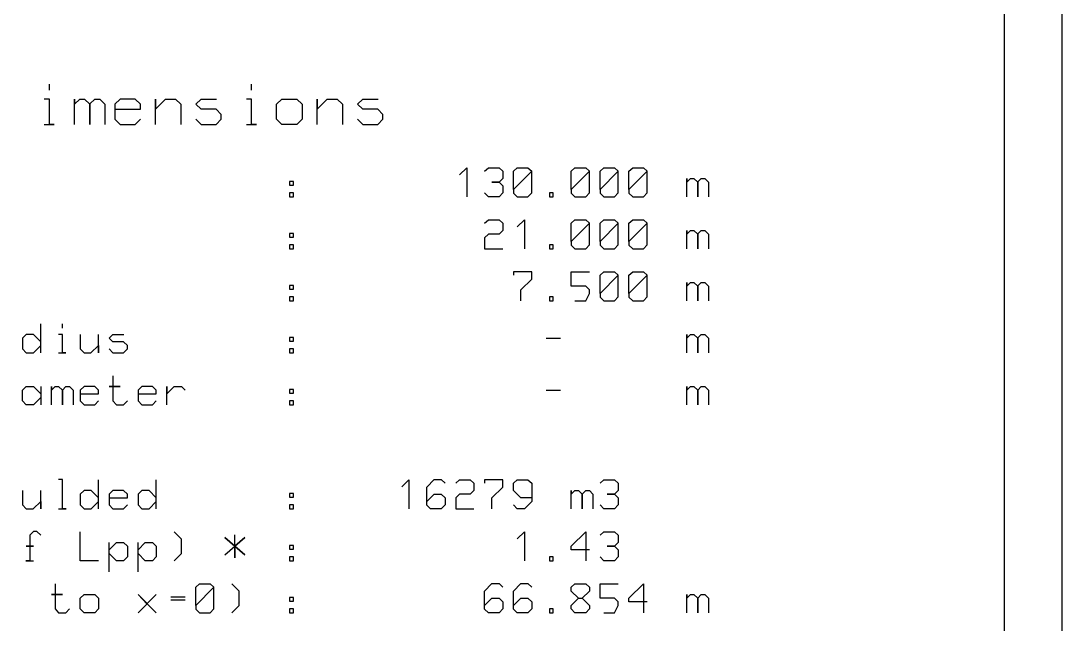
# Model space of a CAD drawing. Header units: millimetres. Extents: x -75152 to 353425, y 12138 to 222005.
# Drawn here: x 335395 to 353425, y 117822 to 128264 of the extents above; entities that cross this region are included whole.
import ezdxf

# ---------------------------------------------------------------- set-up
doc = ezdxf.new("R2010")
doc.units = ezdxf.units.MM
doc.layers.add('11', color=7, linetype='Continuous')

# ---------------------------------------------------------------- blocks, each defined once
blk = doc.blocks.new('A$C3242291E')
at = {"layer": '11', "color": 7, "linetype": 'Continuous'}
for points in [[(0, 0), (175200, 0), (175200, 65899), (0, 65899), (0, 0)], [(1000, 1000), (174200, 1000), (174200, 64899), (1000, 64899), (1000, 1000)], [(157666, 20195), (157666, 20300)], [(161166, 20195), (161166, 20300)], [(157575, 19600), (157750, 19600), (157750, 19600), (157666, 19600), (157666, 19600), (157666, 20041), (157666, 20041), (157575, 20041)], [(158100, 19600), (158100, 20041), (158100, 20041), (158100, 19950), (158100, 19950), (158191, 20041), (158191, 20041), (158275, 20041), (158275, 20041), (158366, 19950), (158366, 19950), (158366, 19600), (158366, 19600), (158366, 19957), (158366, 19957), (158450, 20041), (158450, 20041), (158541, 20041), (158541, 20041), (158625, 19950), (158625, 19950), (158625, 19600)], [(158800, 19866), (159241, 19866), (159241, 19866), (159241, 19950), (159241, 19950), (159150, 20041), (159150, 20041), (158891, 20041), (158891, 20041), (158800, 19950), (158800, 19950), (158800, 19691), (158800, 19691), (158891, 19600), (158891, 19600), (159150, 19600), (159150, 19600), (159241, 19691)], [(159500, 19600), (159500, 20041), (159500, 20041), (159500, 19866), (159500, 19866), (159675, 20041), (159675, 20041), (159850, 20041), (159850, 20041), (159941, 19950), (159941, 19950), (159941, 19600)], [(160200, 19691), (160291, 19600), (160291, 19600), (160550, 19600), (160550, 19600), (160641, 19691), (160641, 19691), (160641, 19775), (160641, 19775), (160550, 19866), (160550, 19866), (160291, 19866), (160291, 19866), (160200, 19950), (160200, 19950), (160291, 20041), (160291, 20041), (160557, 20041)], [(161075, 19600), (161250, 19600), (161250, 19600), (161166, 19600), (161166, 19600), (161166, 20041), (161166, 20041), (161075, 20041)], [(161950, 19600), (161691, 19600), (161691, 19600), (161600, 19691), (161600, 19691), (161600, 19950), (161600, 19950), (161691, 20041), (161691, 20041), (161950, 20041), (161950, 20041), (162041, 19950), (162041, 19950), (162041, 19691), (162041, 19691), (161950, 19600), (161950, 19600), (161691, 19600)], [(162300, 19600), (162300, 20041), (162300, 20041), (162300, 19866), (162300, 19866), (162475, 20041), (162475, 20041), (162650, 20041), (162650, 20041), (162741, 19950), (162741, 19950), (162741, 19600)], [(163000, 19691), (163091, 19600), (163091, 19600), (163350, 19600), (163350, 19600), (163441, 19691), (163441, 19691), (163441, 19775), (163441, 19775), (163350, 19866), (163350, 19866), (163091, 19866), (163091, 19866), (163000, 19950), (163000, 19950), (163091, 20041), (163091, 20041), (163357, 20041)], [(164765, 18730), (164890, 18850), (164890, 18850), (164890, 18600), (164890, 18350)], [(165200, 18790), (165265, 18850), (165265, 18850), (165450, 18850), (165450, 18850), (165515, 18790), (165515, 18790), (165515, 18665), (165515, 18665), (165450, 18600), (165450, 18600), (165325, 18600), (165325, 18600), (165450, 18600), (165450, 18600), (165515, 18540), (165515, 18540), (165515, 18415), (165515, 18415), (165450, 18350), (165450, 18350), (165265, 18350), (165265, 18350), (165200, 18415)], [(165700, 18475), (165700, 18790), (165700, 18790), (165765, 18850), (165765, 18850), (165950, 18850), (165950, 18850), (166015, 18790), (166015, 18790), (165700, 18475), (165700, 18475), (165700, 18410), (165700, 18410), (165765, 18350), (165765, 18350), (165950, 18350), (165950, 18350), (166015, 18415), (166015, 18415), (166015, 18790)], [(166700, 18475), (166700, 18790), (166700, 18790), (166765, 18850), (166765, 18850), (166950, 18850), (166950, 18850), (167015, 18790), (167015, 18790), (166700, 18475), (166700, 18475), (166700, 18410), (166700, 18410), (166765, 18350), (166765, 18350), (166950, 18350), (166950, 18350), (167015, 18415), (167015, 18415), (167015, 18790)], [(167200, 18475), (167200, 18790), (167200, 18790), (167265, 18850), (167265, 18850), (167450, 18850), (167450, 18850), (167515, 18790), (167515, 18790), (167200, 18475), (167200, 18475), (167200, 18410), (167200, 18410), (167265, 18350), (167265, 18350), (167450, 18350), (167450, 18350), (167515, 18415), (167515, 18415), (167515, 18790)], [(167700, 18475), (167700, 18790), (167700, 18790), (167765, 18850), (167765, 18850), (167950, 18850), (167950, 18850), (168015, 18790), (168015, 18790), (167700, 18475), (167700, 18475), (167700, 18410), (167700, 18410), (167765, 18350), (167765, 18350), (167950, 18350), (167950, 18350), (168015, 18415), (168015, 18415), (168015, 18790)], [(161825, 18550), (161890, 18550), (161890, 18550), (161890, 18615), (161890, 18615), (161825, 18615), (161825, 18615), (161825, 18550), (161825, 18550), (161890, 18550)], [(168700, 18350), (168700, 18665), (168700, 18665), (168700, 18600), (168700, 18600), (168765, 18665), (168765, 18665), (168825, 18665), (168825, 18665), (168890, 18600), (168890, 18600), (168890, 18350), (168890, 18350), (168890, 18605), (168890, 18605), (168950, 18665), (168950, 18665), (169015, 18665), (169015, 18665), (169075, 18600), (169075, 18600), (169075, 18350)], [(161825, 18350), (161890, 18350), (161890, 18350), (161890, 18415), (161890, 18415), (161825, 18415), (161825, 18415), (161825, 18350), (161825, 18350), (161890, 18350)], [(166325, 18350), (166390, 18350), (166390, 18350), (166390, 18415), (166390, 18415), (166325, 18415), (166325, 18415), (166325, 18350), (166325, 18350), (166390, 18350)], [(165200, 17890), (165265, 17950), (165265, 17950), (165450, 17950), (165450, 17950), (165515, 17890), (165515, 17890), (165515, 17765), (165515, 17765), (165450, 17700), (165450, 17700), (165265, 17700), (165265, 17700), (165200, 17640), (165200, 17640), (165200, 17450), (165200, 17450), (165515, 17450)], [(165765, 17830), (165890, 17950), (165890, 17950), (165890, 17700), (165890, 17450)], [(166700, 17575), (166700, 17890), (166700, 17890), (166765, 17950), (166765, 17950), (166950, 17950), (166950, 17950), (167015, 17890), (167015, 17890), (166700, 17575), (166700, 17575), (166700, 17510), (166700, 17510), (166765, 17450), (166765, 17450), (166950, 17450), (166950, 17450), (167015, 17515), (167015, 17515), (167015, 17890)], [(167200, 17575), (167200, 17890), (167200, 17890), (167265, 17950), (167265, 17950), (167450, 17950), (167450, 17950), (167515, 17890), (167515, 17890), (167200, 17575), (167200, 17575), (167200, 17510), (167200, 17510), (167265, 17450), (167265, 17450), (167450, 17450), (167450, 17450), (167515, 17515), (167515, 17515), (167515, 17890)], [(167700, 17575), (167700, 17890), (167700, 17890), (167765, 17950), (167765, 17950), (167950, 17950), (167950, 17950), (168015, 17890), (168015, 17890), (167700, 17575), (167700, 17575), (167700, 17510), (167700, 17510), (167765, 17450), (167765, 17450), (167950, 17450), (167950, 17450), (168015, 17515), (168015, 17515), (168015, 17890)], [(161825, 17650), (161890, 17650), (161890, 17650), (161890, 17715), (161890, 17715), (161825, 17715), (161825, 17715), (161825, 17650), (161825, 17650), (161890, 17650)], [(168700, 17450), (168700, 17765), (168700, 17765), (168700, 17700), (168700, 17700), (168765, 17765), (168765, 17765), (168825, 17765), (168825, 17765), (168890, 17700), (168890, 17700), (168890, 17450), (168890, 17450), (168890, 17705), (168890, 17705), (168950, 17765), (168950, 17765), (169015, 17765), (169015, 17765), (169075, 17700), (169075, 17700), (169075, 17450)], [(161825, 17450), (161890, 17450), (161890, 17450), (161890, 17515), (161890, 17515), (161825, 17515), (161825, 17515), (161825, 17450), (161825, 17450), (161890, 17450)], [(166325, 17450), (166390, 17450), (166390, 17450), (166390, 17515), (166390, 17515), (166325, 17515), (166325, 17515), (166325, 17450), (166325, 17450), (166390, 17450)], [(165825, 16550), (165825, 16740), (165825, 16740), (166015, 16925), (166015, 16925), (166015, 17050), (166015, 17050), (165700, 17050), (165700, 17050), (165700, 16990)], [(166765, 16550), (166950, 16550), (166950, 16550), (167015, 16675), (167015, 16675), (167015, 16740), (167015, 16740), (166950, 16800), (166950, 16800), (166700, 16800), (166700, 16800), (166700, 17050), (166700, 17050), (167015, 17050)], [(167200, 16675), (167200, 16990), (167200, 16990), (167265, 17050), (167265, 17050), (167450, 17050), (167450, 17050), (167515, 16990), (167515, 16990), (167200, 16675), (167200, 16675), (167200, 16610), (167200, 16610), (167265, 16550), (167265, 16550), (167450, 16550), (167450, 16550), (167515, 16615), (167515, 16615), (167515, 16990)], [(167700, 16675), (167700, 16990), (167700, 16990), (167765, 17050), (167765, 17050), (167950, 17050), (167950, 17050), (168015, 16990), (168015, 16990), (167700, 16675), (167700, 16675), (167700, 16610), (167700, 16610), (167765, 16550), (167765, 16550), (167950, 16550), (167950, 16550), (168015, 16615), (168015, 16615), (168015, 16990)], [(161825, 16750), (161890, 16750), (161890, 16750), (161890, 16815), (161890, 16815), (161825, 16815), (161825, 16815), (161825, 16750), (161825, 16750), (161890, 16750)], [(168700, 16550), (168700, 16865), (168700, 16865), (168700, 16800), (168700, 16800), (168765, 16865), (168765, 16865), (168825, 16865), (168825, 16865), (168890, 16800), (168890, 16800), (168890, 16550), (168890, 16550), (168890, 16805), (168890, 16805), (168950, 16865), (168950, 16865), (169015, 16865), (169015, 16865), (169075, 16800), (169075, 16800), (169075, 16550)], [(161825, 16550), (161890, 16550), (161890, 16550), (161890, 16615), (161890, 16615), (161825, 16615), (161825, 16615), (161825, 16550), (161825, 16550), (161890, 16550)], [(166325, 16550), (166390, 16550), (166390, 16550), (166390, 16615), (166390, 16615), (166325, 16615), (166325, 16615), (166325, 16550), (166325, 16550), (166390, 16550)], [(157515, 15650), (157515, 15840), (157515, 15840), (157390, 15965), (157390, 15965), (157265, 15965), (157265, 15965), (157200, 15900), (157200, 15900), (157200, 15715), (157200, 15715), (157265, 15650), (157265, 15650), (157390, 15650), (157390, 15650), (157515, 15775), (157515, 15775), (157515, 16150)], [(157890, 16075), (157890, 16150)], [(157825, 15650), (157950, 15650), (157950, 15650), (157890, 15650), (157890, 15650), (157890, 15965), (157890, 15965), (157825, 15965)], [(158200, 15965), (158200, 15715), (158200, 15715), (158265, 15650), (158265, 15650), (158385, 15650), (158385, 15650), (158515, 15775), (158515, 15775), (158515, 15650), (158515, 15650), (158515, 15965)], [(158700, 15715), (158765, 15650), (158765, 15650), (158950, 15650), (158950, 15650), (159015, 15715), (159015, 15715), (159015, 15775), (159015, 15775), (158950, 15840), (158950, 15840), (158765, 15840), (158765, 15840), (158700, 15900), (158700, 15900), (158765, 15965), (158765, 15965), (158955, 15965)], [(161825, 15850), (161890, 15850), (161890, 15850), (161890, 15915), (161890, 15915), (161825, 15915), (161825, 15915), (161825, 15850), (161825, 15850), (161890, 15850)], [(166265, 15900), (166515, 15900)], [(168700, 15650), (168700, 15965), (168700, 15965), (168700, 15900), (168700, 15900), (168765, 15965), (168765, 15965), (168825, 15965), (168825, 15965), (168890, 15900), (168890, 15900), (168890, 15650), (168890, 15650), (168890, 15905), (168890, 15905), (168950, 15965), (168950, 15965), (169015, 15965), (169015, 15965), (169075, 15900), (169075, 15900), (169075, 15650)], [(161825, 15650), (161890, 15650), (161890, 15650), (161890, 15715), (161890, 15715), (161825, 15715), (161825, 15715), (161825, 15650), (161825, 15650), (161890, 15650)], [(158765, 15250), (158765, 15065), (158765, 15065), (158700, 15065), (158700, 15065), (158890, 15065), (158890, 15065), (158765, 15065), (158765, 15065), (158765, 14815), (158765, 14815), (158825, 14750), (158825, 14750), (158950, 14750), (158950, 14750), (159015, 14815)], [(157515, 15065), (157515, 14875), (157515, 14875), (157390, 14750), (157390, 14750), (157265, 14750), (157265, 14750), (157200, 14815), (157200, 14815), (157200, 15005), (157200, 15005), (157265, 15065), (157265, 15065), (157390, 15065), (157390, 15065), (157515, 14940), (157515, 14940), (157515, 14750)], [(157700, 14750), (157700, 15065), (157700, 15065), (157700, 15000), (157700, 15000), (157765, 15065), (157765, 15065), (157825, 15065), (157825, 15065), (157890, 15000), (157890, 15000), (157890, 14750), (157890, 14750), (157890, 15005), (157890, 15005), (157950, 15065), (157950, 15065), (158015, 15065), (158015, 15065), (158075, 15000), (158075, 15000), (158075, 14750)], [(158200, 14940), (158515, 14940), (158515, 14940), (158515, 15000), (158515, 15000), (158450, 15065), (158450, 15065), (158265, 15065), (158265, 15065), (158200, 15000), (158200, 15000), (158200, 14815), (158200, 14815), (158265, 14750), (158265, 14750), (158450, 14750), (158450, 14750), (158515, 14815)], [(159200, 14940), (159515, 14940), (159515, 14940), (159515, 15000), (159515, 15000), (159450, 15065), (159450, 15065), (159265, 15065), (159265, 15065), (159200, 15000), (159200, 15000), (159200, 14815), (159200, 14815), (159265, 14750), (159265, 14750), (159450, 14750), (159450, 14750), (159515, 14815)], [(159700, 14750), (159700, 15065), (159700, 15065), (159700, 14940), (159700, 14940), (159825, 15065), (159825, 15065), (159950, 15065), (159950, 15065), (160015, 15000)], [(161825, 14950), (161890, 14950), (161890, 14950), (161890, 15015), (161890, 15015), (161825, 15015), (161825, 15015), (161825, 14950), (161825, 14950), (161890, 14950)], [(166265, 15000), (166515, 15000)], [(168700, 14750), (168700, 15065), (168700, 15065), (168700, 15000), (168700, 15000), (168765, 15065), (168765, 15065), (168825, 15065), (168825, 15065), (168890, 15000), (168890, 15000), (168890, 14750), (168890, 14750), (168890, 15005), (168890, 15005), (168950, 15065), (168950, 15065), (169015, 15065), (169015, 15065), (169075, 15000), (169075, 15000), (169075, 14750)], [(161825, 14750), (161890, 14750), (161890, 14750), (161890, 14815), (161890, 14815), (161825, 14815), (161825, 14815), (161825, 14750), (161825, 14750), (161890, 14750)], [(157825, 12950), (157955, 12950), (157955, 12950), (157890, 12950), (157890, 12950), (157890, 13202), (157890, 13455), (157890, 13455), (157825, 13455)], [(158515, 12950), (158515, 13140), (158515, 13140), (158390, 13265), (158390, 13265), (158265, 13265), (158265, 13265), (158200, 13200), (158200, 13200), (158200, 13015), (158200, 13015), (158265, 12950), (158265, 12950), (158390, 12950), (158390, 12950), (158515, 13075), (158515, 13075), (158515, 13450)], [(159515, 12950), (159515, 13140), (159515, 13140), (159390, 13265), (159390, 13265), (159265, 13265), (159265, 13265), (159200, 13200), (159200, 13200), (159200, 13015), (159200, 13015), (159265, 12950), (159265, 12950), (159390, 12950), (159390, 12950), (159515, 13075), (159515, 13075), (159515, 13450)], [(163765, 13330), (163890, 13450), (163890, 13450), (163890, 13200), (163890, 12950)], [(164200, 13075), (164325, 13200), (164325, 13200), (164450, 13200), (164450, 13200), (164515, 13140), (164515, 13140), (164515, 13015), (164515, 13015), (164450, 12950), (164450, 12950), (164265, 12950), (164265, 12950), (164200, 13010), (164200, 13010), (164200, 13325), (164200, 13325), (164325, 13455), (164325, 13455), (164450, 13455), (164450, 13455), (164515, 13390)], [(164700, 13390), (164765, 13450), (164765, 13450), (164950, 13450), (164950, 13450), (165015, 13390), (165015, 13390), (165015, 13265), (165015, 13265), (164950, 13200), (164950, 13200), (164765, 13200), (164765, 13200), (164700, 13140), (164700, 13140), (164700, 12950), (164700, 12950), (165015, 12950)], [(165325, 12950), (165325, 13140), (165325, 13140), (165515, 13325), (165515, 13325), (165515, 13450), (165515, 13450), (165200, 13450), (165200, 13450), (165200, 13390)], [(166015, 13140), (165825, 13140), (165825, 13140), (165700, 13265), (165700, 13265), (165700, 13390), (165700, 13390), (165765, 13450), (165765, 13450), (165950, 13450), (165950, 13450), (166015, 13390), (166015, 13390), (166015, 13075), (166015, 13075), (165890, 12950), (165890, 12950), (165765, 12950), (165765, 12950), (165700, 13015)], [(167200, 13390), (167265, 13450), (167265, 13450), (167450, 13450), (167450, 13450), (167515, 13390), (167515, 13390), (167515, 13265), (167515, 13265), (167450, 13200), (167450, 13200), (167325, 13200), (167325, 13200), (167450, 13200), (167450, 13200), (167515, 13140), (167515, 13140), (167515, 13015), (167515, 13015), (167450, 12950), (167450, 12950), (167265, 12950), (167265, 12950), (167200, 13015)], [(157200, 13265), (157200, 13015), (157200, 13015), (157265, 12950), (157265, 12950), (157385, 12950), (157385, 12950), (157515, 13075), (157515, 13075), (157515, 12950), (157515, 12950), (157515, 13265)], [(158700, 13140), (159015, 13140), (159015, 13140), (159015, 13200), (159015, 13200), (158950, 13265), (158950, 13265), (158765, 13265), (158765, 13265), (158700, 13200), (158700, 13200), (158700, 13015), (158700, 13015), (158765, 12950), (158765, 12950), (158950, 12950), (158950, 12950), (159015, 13015)], [(161825, 13150), (161890, 13150), (161890, 13150), (161890, 13215), (161890, 13215), (161825, 13215), (161825, 13215), (161825, 13150), (161825, 13150), (161890, 13150)], [(166700, 12950), (166700, 13265), (166700, 13265), (166700, 13200), (166700, 13200), (166765, 13265), (166765, 13265), (166825, 13265), (166825, 13265), (166890, 13200), (166890, 13200), (166890, 12950), (166890, 12950), (166890, 13205), (166890, 13205), (166950, 13265), (166950, 13265), (167015, 13265), (167015, 13265), (167075, 13200), (167075, 13200), (167075, 12950)], [(161825, 12950), (161890, 12950), (161890, 12950), (161890, 13015), (161890, 13015), (161825, 13015), (161825, 13015), (161825, 12950), (161825, 12950), (161890, 12950)], [(157515, 12490), (157450, 12555), (157450, 12555), (157390, 12555), (157390, 12555), (157325, 12490), (157325, 12490), (157325, 12300), (157325, 12300), (157265, 12300), (157265, 12300), (157390, 12300), (157390, 12300), (157325, 12300), (157325, 12300), (157325, 12050), (157325, 12050), (157260, 12050), (157260, 12050), (157390, 12050)], [(158515, 12050), (158200, 12050), (158200, 12050), (158200, 12300), (158200, 12550)], [(159825, 12050), (159950, 12175), (159950, 12175), (159950, 12425), (159950, 12425), (159825, 12550)], [(160700, 12150), (161050, 12450), (161050, 12450), (160875, 12300), (160875, 12300), (161050, 12150), (161050, 12150), (160700, 12450), (160700, 12450), (160875, 12300), (160875, 12300), (160875, 12100), (160875, 12100), (160875, 12500)], [(165765, 12430), (165890, 12550), (165890, 12550), (165890, 12300), (165890, 12050)], [(167015, 12240), (166700, 12240), (166700, 12240), (166700, 12300), (166700, 12300), (166950, 12550), (166950, 12550), (166950, 12300), (166950, 12050)], [(167200, 12490), (167265, 12550), (167265, 12550), (167450, 12550), (167450, 12550), (167515, 12490), (167515, 12490), (167515, 12365), (167515, 12365), (167450, 12300), (167450, 12300), (167325, 12300), (167325, 12300), (167450, 12300), (167450, 12300), (167515, 12240), (167515, 12240), (167515, 12115), (167515, 12115), (167450, 12050), (167450, 12050), (167265, 12050), (167265, 12050), (167200, 12115)], [(158700, 11860), (158700, 12240), (158700, 12240), (158825, 12365), (158825, 12365), (158950, 12365), (158950, 12365), (159015, 12300), (159015, 12300), (159015, 12115), (159015, 12115), (158950, 12050), (158950, 12050), (158825, 12050), (158825, 12050), (158700, 12175), (158700, 12175), (158700, 12365)], [(159200, 11860), (159200, 12240), (159200, 12240), (159325, 12365), (159325, 12365), (159450, 12365), (159450, 12365), (159515, 12300), (159515, 12300), (159515, 12115), (159515, 12115), (159450, 12050), (159450, 12050), (159325, 12050), (159325, 12050), (159200, 12175), (159200, 12175), (159200, 12365)], [(161825, 12250), (161890, 12250), (161890, 12250), (161890, 12315), (161890, 12315), (161825, 12315), (161825, 12315), (161825, 12250), (161825, 12250), (161890, 12250)], [(161825, 12050), (161890, 12050), (161890, 12050), (161890, 12115), (161890, 12115), (161825, 12115), (161825, 12115), (161825, 12050), (161825, 12050), (161890, 12050)], [(166325, 12050), (166390, 12050), (166390, 12050), (166390, 12115), (166390, 12115), (166325, 12115), (166325, 12115), (166325, 12050), (166325, 12050), (166390, 12050)], [(157765, 11650), (157765, 11465), (157765, 11465), (157700, 11465), (157700, 11465), (157890, 11465), (157890, 11465), (157765, 11465), (157765, 11465), (157765, 11215), (157765, 11215), (157825, 11150), (157825, 11150), (157950, 11150), (157950, 11150), (158015, 11215)], [(160200, 11275), (160200, 11590), (160200, 11590), (160265, 11650), (160265, 11650), (160450, 11650), (160450, 11650), (160515, 11590), (160515, 11590), (160200, 11275), (160200, 11275), (160200, 11210), (160200, 11210), (160265, 11150), (160265, 11150), (160450, 11150), (160450, 11150), (160515, 11215), (160515, 11215), (160515, 11590)], [(160825, 11150), (160950, 11275), (160950, 11275), (160950, 11525), (160950, 11525), (160825, 11650)], [(165200, 11275), (165325, 11400), (165325, 11400), (165450, 11400), (165450, 11400), (165515, 11340), (165515, 11340), (165515, 11215), (165515, 11215), (165450, 11150), (165450, 11150), (165265, 11150), (165265, 11150), (165200, 11210), (165200, 11210), (165200, 11525), (165200, 11525), (165325, 11655), (165325, 11655), (165450, 11655), (165450, 11655), (165515, 11590)], [(165700, 11275), (165825, 11400), (165825, 11400), (165950, 11400), (165950, 11400), (166015, 11340), (166015, 11340), (166015, 11215), (166015, 11215), (165950, 11150), (165950, 11150), (165765, 11150), (165765, 11150), (165700, 11210), (165700, 11210), (165700, 11525), (165700, 11525), (165825, 11655), (165825, 11655), (165950, 11655), (165950, 11655), (166015, 11590)], [(166825, 11400), (166700, 11525), (166700, 11525), (166700, 11590), (166700, 11590), (166765, 11650), (166765, 11650), (166950, 11650), (166950, 11650), (167015, 11590), (167015, 11590), (167015, 11525), (167015, 11525), (166890, 11400), (166890, 11400), (167015, 11275), (167015, 11275), (167015, 11215), (167015, 11215), (166950, 11150), (166950, 11150), (166765, 11150), (166765, 11150), (166700, 11215), (166700, 11215), (166700, 11275), (166700, 11275), (166825, 11400), (166825, 11400), (166890, 11400)], [(167265, 11150), (167450, 11150), (167450, 11150), (167515, 11275), (167515, 11275), (167515, 11340), (167515, 11340), (167450, 11400), (167450, 11400), (167200, 11400), (167200, 11400), (167200, 11650), (167200, 11650), (167515, 11650)], [(168015, 11340), (167700, 11340), (167700, 11340), (167700, 11400), (167700, 11400), (167950, 11650), (167950, 11650), (167950, 11400), (167950, 11150)], [(158450, 11150), (158265, 11150), (158265, 11150), (158200, 11215), (158200, 11215), (158200, 11400), (158200, 11400), (158265, 11465), (158265, 11465), (158450, 11465), (158450, 11465), (158515, 11400), (158515, 11400), (158515, 11215), (158515, 11215), (158450, 11150), (158450, 11150), (158265, 11150)], [(159200, 11150), (159515, 11465), (159515, 11465), (159355, 11305), (159355, 11305), (159200, 11465), (159200, 11465), (159515, 11150)], [(159765, 11425), (160015, 11425)], [(159765, 11375), (160015, 11375)], [(161825, 11350), (161890, 11350), (161890, 11350), (161890, 11415), (161890, 11415), (161825, 11415), (161825, 11415), (161825, 11350), (161825, 11350), (161890, 11350)], [(168700, 11150), (168700, 11465), (168700, 11465), (168700, 11400), (168700, 11400), (168765, 11465), (168765, 11465), (168825, 11465), (168825, 11465), (168890, 11400), (168890, 11400), (168890, 11150), (168890, 11150), (168890, 11405), (168890, 11405), (168950, 11465), (168950, 11465), (169015, 11465), (169015, 11465), (169075, 11400), (169075, 11400), (169075, 11150)], [(161825, 11150), (161890, 11150), (161890, 11150), (161890, 11215), (161890, 11215), (161825, 11215), (161825, 11215), (161825, 11150), (161825, 11150), (161890, 11150)], [(166325, 11150), (166390, 11150), (166390, 11150), (166390, 11215), (166390, 11215), (166325, 11215), (166325, 11215), (166325, 11150), (166325, 11150), (166390, 11150)]]:
    blk.add_lwpolyline(points, dxfattribs=at)

msp = doc.modelspace()

# ---------------------------------------------------------------- block references
msp.add_blockref('A$C3242291E', (178224.7174, 106869.6139))

doc.saveas('drawing.dxf')
